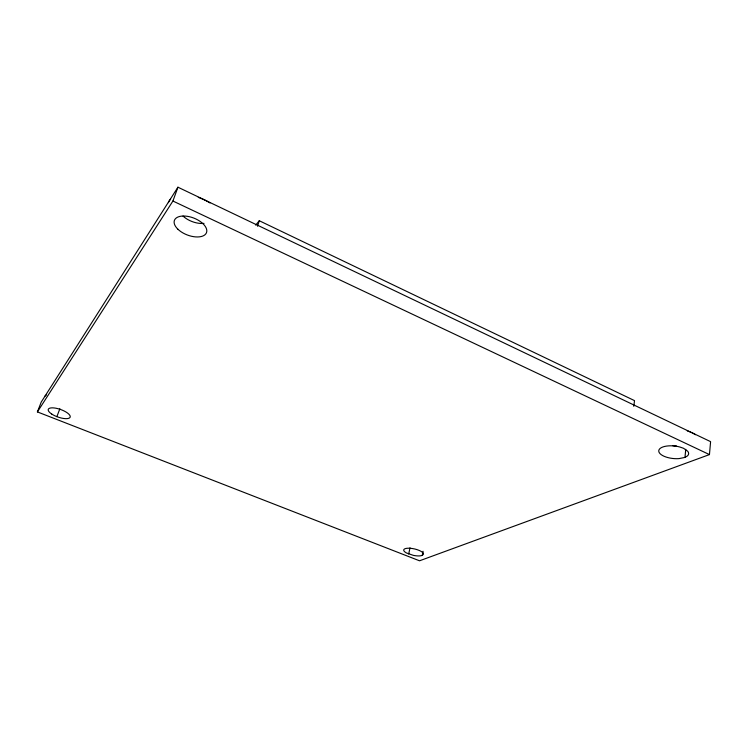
<?xml version="1.0" encoding="UTF-8"?>
<svg xmlns="http://www.w3.org/2000/svg" width="748" height="748" viewBox="0 0 748 748"><rect width="100%" height="100%" fill="white"/><g stroke="black" fill="none" stroke-linecap="round" stroke-linejoin="round"><path stroke-width="1.12" d="M709.45 454.588L710.6 441.647L177.94 187.206L41.224 402.087L37.4 411.914L419.544 560.794L709.45 454.588L172.919 201.034L37.4 411.914M684.962 457.411L687.29 456.037A15.016 6.302 5.9 0 0 687.683 451.212L683.541 448.286L679.745 446.977A15.016 6.302 5.9 0 0 658.754 450.801A15.016 6.302 5.9 0 0 678.969 458.618L684.962 457.411L685.766 449.296M633.799 406.314L634.51 400.619L259.276 220.735L255.685 225.129M422.209 555.455L423.499 554.156A10.126 3.263 12.5 0 0 410.119 548.265A10.126 3.263 12.5 0 0 406.407 552.95L413.27 555.334A10.126 3.263 12.5 0 0 420.329 555.839L422.209 555.455L423.069 551.276M408.698 554.025L410.007 547.798M257.527 226.233L259.276 220.735M172.919 201.034L177.94 187.206M56.876 416.645L59.859 408.773M44.936 396.244A19.383 6.844 19.6 0 1 46.544 394.944M168.412 202.643A28.611 15.428 21.3 0 1 170.619 199.174M198.304 197.379A28.611 15.428 21.3 0 1 209.982 202.96M687.262 430.904A25.03 10.753 5.7 0 1 690.928 432.279M692.003 432.765A25.03 10.753 5.7 0 1 695.462 434.738M204.026 223.362A17.064 9.2 21.3 0 1 183.017 216.069M676.519 445.995A14.932 6.414 5.7 0 1 672.686 445.64M51.696 414.027A11.613 4.002 19.5 0 0 69.966 417.506A11.613 4.002 19.5 0 0 55.988 408.23A11.613 4.002 19.5 0 0 51.696 414.027M177.977 229.299A17.176 9.06 21.1 0 0 205.859 233.815A17.176 9.06 21.1 0 0 187.552 216.35A17.176 9.06 21.1 0 0 177.977 229.299"/></g></svg>
